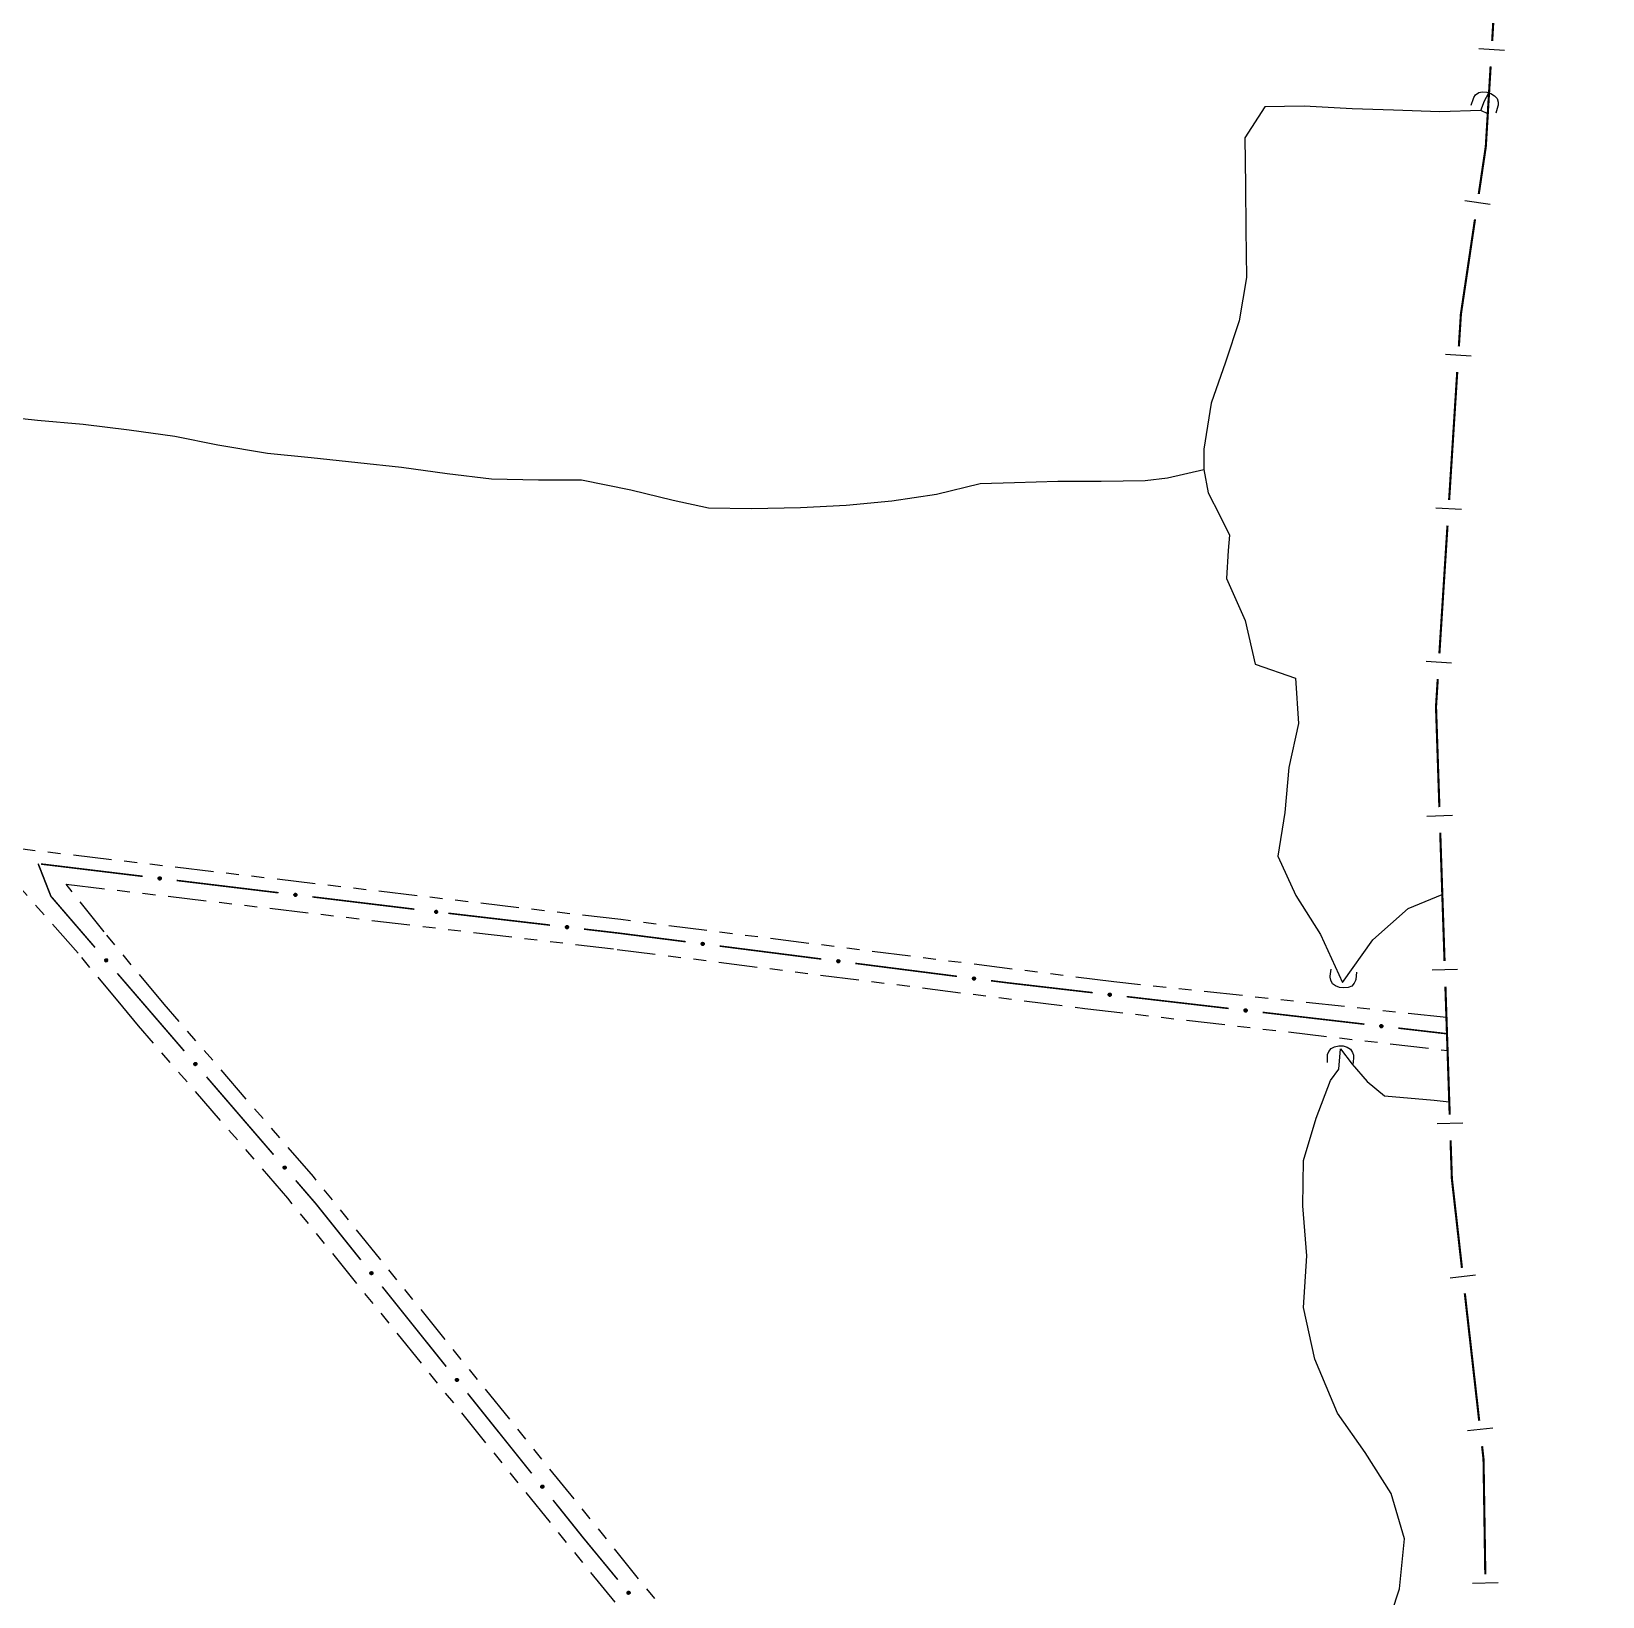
# Model space of a CAD drawing. Extents: x 210853 to 212686, y 4878863 to 4882037.
# Drawn here: x 211868.9 to 212052.8, y 4879581.2 to 4879764.3 of the extents above; entities that cross this region are included whole.
import ezdxf

# ---------------------------------------------------------------- set-up
doc = ezdxf.new("R2010")
doc.units = 0
doc.header["$LTSCALE"] = 1.5
doc.header["$MEASUREMENT"] = 0
doc.linetypes.add('TRACO_13', pattern=[8, 5, -1, 1, -1])
doc.linetypes.add('TRACO_25', pattern=[8, 3, -1, 1, -1, 1, -1])
for name, color, linetype in [('HD-CURSO-INTER', 170, 'CONTINUOUS'), ('HD-CURSO-PERENE', 170, 'CONTINUOUS'), ('HD-LAGOS-PERENE', 170, 'CONTINUOUS'), ('LM-LIM-SETORES-BAIRROS', 250, 'CONTINUOUS'), ('SV-EIXO-RUA-N-PAV', 6, 'CONTINUOUS'), ('SV-PONTE-BUEIRO', 251, 'CONTINUOUS'), ('SV-RUA-NAO-PAV', 7, 'CONTINUOUS')]:
    doc.layers.add(name, color=color, linetype=linetype)

# ---------------------------------------------------------------- blocks, each defined once
blk = doc.blocks.new('COD119', base_point=(212037.953363, 4879764.423174))
at = {"layer": 'SV-PONTE-BUEIRO'}
blk.add_lwpolyline([(212036.443363, 4879762.423174), (212036.443363, 4879763.256507), (212036.443363, 4879763.381507), (212036.569196, 4879763.714841), (212036.820863, 4879764.089841), (212037.198363, 4879764.298174), (212037.701696, 4879764.423174), (212038.205029, 4879764.423174), (212038.708363, 4879764.298174), (212039.085863, 4879764.089841), (212039.337529, 4879763.714841), (212039.463363, 4879763.381507), (212039.463363, 4879763.256507), (212039.463363, 4879762.423174)], dxfattribs=at)

msp = doc.modelspace()

# ---------------------------------------------------------------- linework, layer by layer
at = {"layer": 'HD-CURSO-INTER', "linetype": 'TRACO_13'}
for points in [[(211864.610484, 4879719.382294, 10.581936), (211869.658563, 4879718.827106, 10.473859), (211874.986411, 4879718.372093, 10.434558), (211880.374458, 4879717.6773, 10.375607), (211885.712577, 4879716.932497, 10.22823), (211890.731099, 4879715.927594, 10.139804), (211896.539208, 4879714.953362, 9.805748), (211901.657215, 4879714.438207, 9.569944), (211907.115123, 4879713.853399, 9.599421), (211912.243135, 4879713.32826, 9.324316), (211917.571278, 4879712.563462, 9.088512), (211922.749331, 4879711.968416, 9.059036), (211928.266772, 4879711.843341, 9.019736), (211933.314317, 4879711.847765, 8.783933), (211939.082628, 4879710.68363, 8.518653), (211944.041369, 4879709.478813, 8.420402)], [(211944.041369, 4879709.478813, 8.616904), (211948.160234, 4879708.573052, 8.449877), (211953.17787, 4879708.497505, 8.36145), (211958.934984, 4879708.592489, 8.243548), (211964.272131, 4879708.86698, 8.007745), (211969.599064, 4879709.371304, 7.850543), (211974.825769, 4879710.165339, 7.752291), (211979.952075, 4879711.428961, 7.211907), (211983.970045, 4879711.512427, 6.799251), (211989.017428, 4879711.686734, 6.082015), (211994.104954, 4879711.691193, 5.914987), (211999.242379, 4879711.77564, 5.620232), (212001.873246, 4879712.089633, 5.15845), (212006.110457, 4879713.067451, 5.15845)]]:
    msp.add_polyline3d(points, dxfattribs=at)
at = {"layer": 'HD-CURSO-PERENE', "linetype": 'Continuous'}
msp.add_polyline3d([(212038.526889, 4879755.043562, 5.128974), (212038.973387, 4879756.191702, 5.128974), (212039.459599, 4879757.119548, 7.152956)], dxfattribs=at)
at = {"layer": 'HD-LAGOS-PERENE', "linetype": 'Continuous'}
for points in [[(212039.344454, 4879754.673233, 5.128974), (212038.526889, 4879755.043562, 5.128974), (212033.742973, 4879754.915991, 5.128974), (212028.321202, 4879755.107348, 5.128974), (212023.473501, 4879755.234919, 5.128974), (212017.860373, 4879755.553846, 5.128974), (212013.267814, 4879755.490061, 5.128974), (212010.928469, 4879751.858163, 5.128974), (212011.013738, 4879746.292088, 5.128974), (212011.038635, 4879741.14567, 5.128974), (212011.12396, 4879735.519636, 5.128974), (212010.2692, 4879730.462385, 5.128974), (212008.644604, 4879725.624307, 5.128974), (212006.980008, 4879720.80618, 5.128974), (212006.105553, 4879715.439126, 5.128974), (212006.110457, 4879713.067451, 5.128974), (212006.640164, 4879710.333127, 5.128974), (212007.974223, 4879707.663888, 5.128974), (212009.123703, 4879705.358746, 5.128974)], [(212009.123703, 4879705.358746, 5.128974), (212008.958432, 4879703.586451, 5.128974), (212008.778695, 4879700.301941, 5.128974), (212010.962342, 4879695.36727, 5.128974), (212012.106667, 4879690.251813, 5.128974), (212016.83593, 4879688.617091, 5.128974), (212017.200795, 4879683.331068, 5.128974), (212016.046285, 4879678.16363, 5.128974), (212015.611521, 4879672.896892, 5.128974), (212014.776769, 4879667.819672, 5.128974), (212016.870165, 4879663.194708, 5.128974), (212019.754628, 4879658.627619, 5.128974), (212022.344087, 4879653.017124, 5.128974), (212025.883014, 4879658.023412, 5.128974), (212030.015212, 4879661.697273, 5.128974), (212034.024968, 4879663.316577, 5.128974)], [(212027.108113, 4879576.273815, 5.256701), (212029.011639, 4879582.09146, 5.256701), (212029.585802, 4879587.917933, 5.256701), (212028.021482, 4879593.242878, 5.256701), (212024.9884, 4879598.016915, 5.256701), (212021.765573, 4879602.620903, 5.256701), (212019.120834, 4879608.934216, 5.256701), (212017.795692, 4879614.998859, 5.256701), (212018.159767, 4879621.02501, 5.256701), (212017.694407, 4879626.880551, 5.256701), (212017.769318, 4879632.176953, 5.256701), (212019.253849, 4879637.154811, 5.256701), (212020.935646, 4879641.571365, 5.256701), (212021.912244, 4879642.892644, 5.256701), (212022.113308, 4879645.247967, 5.256701), (212023.46331, 4879643.467113, 5.256701), (212025.244164, 4879641.456471, 5.256701), (212027.267482, 4879639.750045, 5.256701), (212033.08512, 4879639.265483, 5.256701), (212034.839288, 4879639.061493, 5.256701)]]:
    msp.add_polyline3d(points, dxfattribs=at)
at = {"layer": 'LM-LIM-SETORES-BAIRROS', "const_width": 0.25}
for points in [[(212040.436178, 4879772.795854), (212039.858265, 4879763.202497)], [(212039.677869, 4879760.207925), (212039.136682, 4879751.224211)], [(212039.112313, 4879750.819692), (212038.2897, 4879745.285751)], [(212039.136682, 4879751.224211), (212039.112313, 4879750.819692)], [(212037.848601, 4879742.318356), (212036.231237, 4879731.437909)], [(212036.19981, 4879731.226488), (212035.96024, 4879727.447819)], [(212036.231237, 4879731.437909), (212036.19981, 4879731.226488)], [(212035.770419, 4879724.45383), (212034.821316, 4879709.483887)], [(212034.631496, 4879706.489898), (212033.682393, 4879691.519955)], [(212033.492572, 4879688.525966), (212033.302752, 4879685.531977)], [(212033.302752, 4879685.531977), (212033.287306, 4879685.288366)], [(212033.287306, 4879685.288366), (212033.681767, 4879673.539086)], [(212033.782429, 4879670.540775), (212034.285743, 4879655.549222)], [(212034.386406, 4879652.550911), (212034.889719, 4879637.559358)], [(212034.990382, 4879634.561047), (212035.124599, 4879630.5633)], [(212035.124599, 4879630.5633), (212035.140718, 4879630.083188)], [(212035.140718, 4879630.083188), (212036.320918, 4879619.629983)], [(212036.65749, 4879616.648923), (212038.340346, 4879601.743622)], [(212038.676917, 4879598.762562), (212038.789108, 4879597.768875)], [(212038.789108, 4879597.768875), (212038.84754, 4879597.251332)], [(212038.84754, 4879597.251332), (212039.054887, 4879583.773758)]]:
    msp.add_lwpolyline(points, dxfattribs=at)
at = {"layer": 'LM-LIM-SETORES-BAIRROS'}
for points in [[(212038.300848, 4879762.294504), (212041.295419, 4879762.114108)], [(212036.65897, 4879744.517169), (212039.626365, 4879744.07607)], [(212034.399972, 4879726.544733), (212037.393961, 4879726.354912)], [(212033.261049, 4879708.580801), (212036.255037, 4879708.39098)], [(212032.122125, 4879690.616869), (212035.116114, 4879690.427048)], [(212032.216166, 4879672.489318), (212035.214476, 4879672.589981)], [(212032.820142, 4879654.499454), (212035.818453, 4879654.600116)], [(212033.424118, 4879636.50959), (212036.422429, 4879636.610252)], [(212034.942579, 4879618.468011), (212037.923639, 4879618.804582)], [(212036.962006, 4879600.58165), (212039.943067, 4879600.918221)], [(212037.570448, 4879582.750803), (212040.570093, 4879582.796951)]]:
    msp.add_lwpolyline(points, dxfattribs=at)
at = {"layer": 'SV-EIXO-RUA-N-PAV', "const_width": 0.18}
for points in [[(211869.71596, 4879666.925275), (211871.173557, 4879663.200304)], [(211870.046201, 4879666.885317), (211881.959313, 4879665.443873)], [(211885.930351, 4879664.963391), (211897.843463, 4879663.521947)], [(211871.173557, 4879663.200304), (211871.207898, 4879663.112543)], [(211871.207898, 4879663.112543), (211876.36879, 4879657.123701)], [(211901.8145, 4879663.041465), (211913.727612, 4879661.600021)], [(211917.69935, 4879661.125434), (211929.618419, 4879659.734102)], [(211933.591441, 4879659.270325), (211937.564464, 4879658.806548)], [(211937.564464, 4879658.806548), (211937.599166, 4879658.802498)], [(211937.599166, 4879658.802498), (211945.500031, 4879657.793263)], [(211949.467792, 4879657.286433), (211961.371073, 4879655.76594)], [(211965.338833, 4879655.25911), (211977.242114, 4879653.738617)], [(211878.979996, 4879654.093585), (211886.813614, 4879645.003237)], [(211981.209875, 4879653.231786), (211982.201815, 4879653.105079)], [(211982.201815, 4879653.105079), (211983.020409, 4879653.000515)], [(211983.020409, 4879653.000515), (211993.127458, 4879651.828683)], [(211997.100841, 4879651.368001), (212009.02099, 4879649.985954)], [(212012.994373, 4879649.525272), (212024.914522, 4879648.143226)], [(212028.887904, 4879647.682543), (212033.854633, 4879647.106691)], [(212033.854633, 4879647.106691), (212034.492291, 4879647.03276)], [(211889.42482, 4879641.973121), (211897.258438, 4879632.882773)], [(211899.869644, 4879629.852656), (211901.828048, 4879627.580069)], [(211901.828048, 4879627.580069), (211902.207067, 4879627.140245)], [(211902.207067, 4879627.140245), (211907.468324, 4879620.567163)], [(211909.967913, 4879617.444335), (211917.466679, 4879608.07585)], [(211919.966267, 4879604.953022), (211927.465033, 4879595.584537)], [(211929.964622, 4879592.461709), (211933.089108, 4879588.558173)], [(211933.089108, 4879588.558173), (211933.454893, 4879588.101185)], [(211933.454893, 4879588.101185), (211937.534475, 4879583.15096)]]:
    msp.add_lwpolyline(points, dxfattribs=at)
at = {"layer": 'SV-EIXO-RUA-N-PAV'}
for points in [[(211883.815415, 4879665.330174), (211883.85347, 4879665.360895), (211883.89246, 4879665.379517), (211883.929449, 4879665.385688), (211883.963557, 4879665.382619), (211883.998098, 4879665.375549), (211884.031349, 4879665.360737), (211884.064614, 4879665.336123), (211884.095699, 4879665.298165), (211884.11215, 4879665.25697), (211884.120141, 4879665.22103), (211884.118988, 4879665.18528), (211884.111557, 4879665.15184), (211884.09503, 4879665.117809), (211884.069757, 4879665.084343), (211884.030831, 4879665.054009), (211883.992482, 4879665.036015), (211883.956548, 4879665.030985), (211883.920614, 4879665.032371), (211883.885437, 4879665.040012), (211883.852881, 4879665.05474), (211883.819231, 4879665.080246), (211883.7898, 4879665.119063), (211883.771417, 4879665.157106), (211883.765884, 4879665.19296), (211883.768045, 4879665.228307), (211883.774715, 4879665.263037), (211883.788213, 4879665.297082), (211883.815415, 4879665.330174)], [(211899.699564, 4879663.408248), (211899.73762, 4879663.43897), (211899.776609, 4879663.457591), (211899.813598, 4879663.463763), (211899.847706, 4879663.460693), (211899.882247, 4879663.453623), (211899.915499, 4879663.438812), (211899.948763, 4879663.414198), (211899.979848, 4879663.376239), (211899.996299, 4879663.335044), (211900.00429, 4879663.299104), (211900.003137, 4879663.263354), (211899.995707, 4879663.229914), (211899.979179, 4879663.195883), (211899.953906, 4879663.162417), (211899.914981, 4879663.132083), (211899.876632, 4879663.114089), (211899.840697, 4879663.109059), (211899.804764, 4879663.110446), (211899.769587, 4879663.118086), (211899.73703, 4879663.132814), (211899.70338, 4879663.15832), (211899.67395, 4879663.197137), (211899.655566, 4879663.23518), (211899.650033, 4879663.271035), (211899.652195, 4879663.306381), (211899.658865, 4879663.341111), (211899.672362, 4879663.375156), (211899.699564, 4879663.408248)], [(211916.16765, 4879661.41506), (211916.205576, 4879661.44594), (211916.244487, 4879661.464726), (211916.28145, 4879661.471053), (211916.315571, 4879661.468127), (211916.350141, 4879661.461202), (211916.383455, 4879661.446531), (211916.416822, 4879661.422057), (211916.448067, 4879661.384229), (211916.464691, 4879661.343104), (211916.472833, 4879661.307198), (211916.47183, 4879661.271443), (211916.46454, 4879661.237973), (211916.448156, 4879661.203872), (211916.423024, 4879661.1703), (211916.384226, 4879661.139802), (211916.345953, 4879661.121647), (211916.31004, 4879661.116466), (211916.274101, 4879661.117702), (211916.238892, 4879661.125194), (211916.206274, 4879661.139785), (211916.172517, 4879661.16515), (211916.142924, 4879661.203842), (211916.124381, 4879661.241808), (211916.118697, 4879661.277639), (211916.12071, 4879661.312994), (211916.127234, 4879661.347752), (211916.140588, 4879661.381853), (211916.16765, 4879661.41506)], [(211931.474982, 4879659.628211), (211931.512908, 4879659.659092), (211931.551818, 4879659.677877), (211931.588781, 4879659.684204), (211931.622902, 4879659.681278), (211931.657472, 4879659.674353), (211931.690786, 4879659.659682), (211931.724154, 4879659.635208), (211931.755398, 4879659.59738), (211931.772022, 4879659.556255), (211931.780164, 4879659.520349), (211931.779162, 4879659.484594), (211931.771872, 4879659.451124), (211931.755488, 4879659.417024), (211931.730356, 4879659.383451), (211931.691558, 4879659.352954), (211931.653285, 4879659.334799), (211931.617372, 4879659.329618), (211931.581433, 4879659.330853), (211931.546224, 4879659.338346), (211931.513606, 4879659.352936), (211931.479849, 4879659.378301), (211931.450256, 4879659.416993), (211931.431712, 4879659.454959), (211931.426028, 4879659.49079), (211931.428041, 4879659.526145), (211931.434565, 4879659.560903), (211931.447919, 4879659.595005), (211931.474982, 4879659.628211)], [(211947.355337, 4879657.667247), (211947.393596, 4879657.697715), (211947.432708, 4879657.716077), (211947.469737, 4879657.722003), (211947.503824, 4879657.718707), (211947.538317, 4879657.711408), (211947.57147, 4879657.696376), (211947.60457, 4879657.671542), (211947.635403, 4879657.633377), (211947.65158, 4879657.592075), (211947.659332, 4879657.556082), (211947.657942, 4879657.52034), (211947.650289, 4879657.486951), (211947.633536, 4879657.45303), (211947.608042, 4879657.419732), (211947.568916, 4879657.389657), (211947.530448, 4879657.371919), (211947.494481, 4879657.367127), (211947.458557, 4879657.368752), (211947.423432, 4879657.376626), (211947.390974, 4879657.391569), (211947.357494, 4879657.417299), (211947.328322, 4879657.45631), (211947.310192, 4879657.494475), (211947.304896, 4879657.530365), (211947.307292, 4879657.565696), (211947.314193, 4879657.600381), (211947.327916, 4879657.634336), (211947.355337, 4879657.667247)], [(211877.663987, 4879655.789346), (211877.712808, 4879655.786415), (211877.754167, 4879655.773914), (211877.785662, 4879655.753558), (211877.808803, 4879655.728313), (211877.829568, 4879655.69982), (211877.844166, 4879655.666474), (211877.85217, 4879655.625875), (211877.849574, 4879655.576881), (211877.833983, 4879655.535353), (211877.815678, 4879655.503408), (211877.790744, 4879655.477763), (211877.762726, 4879655.458054), (211877.727587, 4879655.444036), (211877.686364, 4879655.436327), (211877.637162, 4879655.440129), (211877.596698, 4879655.452664), (211877.566752, 4879655.473153), (211877.541128, 4879655.498383), (211877.520277, 4879655.527727), (211877.506136, 4879655.560542), (211877.498449, 4879655.602061), (211877.502845, 4879655.650574), (211877.514886, 4879655.691074), (211877.534949, 4879655.721301), (211877.560357, 4879655.745968), (211877.588682, 4879655.767143), (211877.621591, 4879655.783212), (211877.663987, 4879655.789346)], [(211963.226379, 4879655.639924), (211963.264637, 4879655.670392), (211963.303749, 4879655.688754), (211963.340779, 4879655.69468), (211963.374866, 4879655.691384), (211963.409359, 4879655.684085), (211963.442511, 4879655.669053), (211963.475612, 4879655.644219), (211963.506444, 4879655.606054), (211963.522621, 4879655.564752), (211963.530373, 4879655.528759), (211963.528983, 4879655.493017), (211963.521331, 4879655.459628), (211963.504578, 4879655.425707), (211963.479083, 4879655.392409), (211963.439957, 4879655.362334), (211963.40149, 4879655.344595), (211963.365523, 4879655.339804), (211963.329599, 4879655.341429), (211963.294474, 4879655.349303), (211963.262015, 4879655.364246), (211963.228536, 4879655.389976), (211963.199363, 4879655.428987), (211963.181233, 4879655.467151), (211963.175938, 4879655.503042), (211963.178334, 4879655.538373), (211963.185235, 4879655.573058), (211963.198958, 4879655.607013), (211963.226379, 4879655.639924)], [(211979.09742, 4879653.612601), (211979.135679, 4879653.643068), (211979.174791, 4879653.661431), (211979.21182, 4879653.667357), (211979.245907, 4879653.664061), (211979.2804, 4879653.656761), (211979.313553, 4879653.64173), (211979.346653, 4879653.616895), (211979.377486, 4879653.578731), (211979.393663, 4879653.537428), (211979.401415, 4879653.501436), (211979.400025, 4879653.465694), (211979.392373, 4879653.432305), (211979.37562, 4879653.398384), (211979.350125, 4879653.365086), (211979.310999, 4879653.335011), (211979.272531, 4879653.317272), (211979.236564, 4879653.312481), (211979.200641, 4879653.314106), (211979.165515, 4879653.32198), (211979.133057, 4879653.336923), (211979.099577, 4879653.362653), (211979.070405, 4879653.401663), (211979.052275, 4879653.439828), (211979.04698, 4879653.475719), (211979.049376, 4879653.51105), (211979.056276, 4879653.545735), (211979.069999, 4879653.57969), (211979.09742, 4879653.612601)], [(211994.984103, 4879651.724237), (211995.022005, 4879651.755148), (211995.060901, 4879651.773963), (211995.097859, 4879651.780319), (211995.131982, 4879651.77742), (211995.166558, 4879651.770522), (211995.199883, 4879651.755876), (211995.233269, 4879651.731429), (211995.264544, 4879651.693625), (211995.2812, 4879651.652513), (211995.289369, 4879651.616614), (211995.288395, 4879651.580858), (211995.281131, 4879651.547382), (211995.264773, 4879651.513269), (211995.239668, 4879651.479677), (211995.200894, 4879651.449149), (211995.162635, 4879651.430964), (211995.126726, 4879651.425755), (211995.090786, 4879651.426963), (211995.055571, 4879651.434428), (211995.022942, 4879651.448993), (211994.989165, 4879651.474331), (211994.959541, 4879651.513001), (211994.940969, 4879651.550952), (211994.935257, 4879651.586778), (211994.937242, 4879651.622135), (211994.943739, 4879651.656898), (211994.957066, 4879651.69101), (211994.984103, 4879651.724237)], [(212010.877635, 4879649.881509), (212010.915537, 4879649.912419), (212010.954433, 4879649.931235), (212010.991391, 4879649.937591), (212011.025514, 4879649.934691), (212011.06009, 4879649.927793), (212011.093415, 4879649.913148), (212011.126801, 4879649.8887), (212011.158075, 4879649.850897), (212011.174731, 4879649.809785), (212011.182901, 4879649.773885), (212011.181927, 4879649.738129), (212011.174663, 4879649.704653), (212011.158305, 4879649.67054), (212011.133199, 4879649.636948), (212011.094425, 4879649.60642), (212011.056166, 4879649.588236), (212011.020258, 4879649.583027), (212010.984317, 4879649.584234), (212010.949103, 4879649.591699), (212010.916473, 4879649.606264), (212010.882697, 4879649.631603), (212010.853073, 4879649.670272), (212010.8345, 4879649.708224), (212010.828789, 4879649.74405), (212010.830774, 4879649.779406), (212010.837271, 4879649.814169), (212010.850598, 4879649.848282), (212010.877635, 4879649.881509)], [(212026.771167, 4879648.03878), (212026.809069, 4879648.069691), (212026.847965, 4879648.088506), (212026.884923, 4879648.094862), (212026.919046, 4879648.091963), (212026.953621, 4879648.085065), (212026.986946, 4879648.070419), (212027.020333, 4879648.045971), (212027.051607, 4879648.008168), (212027.068263, 4879647.967056), (212027.076433, 4879647.931156), (212027.075458, 4879647.895401), (212027.068195, 4879647.861925), (212027.051837, 4879647.827811), (212027.026731, 4879647.794219), (212026.987957, 4879647.763692), (212026.949698, 4879647.745507), (212026.913789, 4879647.740298), (212026.877849, 4879647.741505), (212026.842635, 4879647.748971), (212026.810005, 4879647.763536), (212026.776229, 4879647.788874), (212026.746605, 4879647.827543), (212026.728032, 4879647.865495), (212026.72232, 4879647.901321), (212026.724306, 4879647.936678), (212026.730803, 4879647.971441), (212026.74413, 4879648.005553), (212026.771167, 4879648.03878)], [(211888.108811, 4879643.668882), (211888.157632, 4879643.665951), (211888.198991, 4879643.653449), (211888.230486, 4879643.633094), (211888.253627, 4879643.607849), (211888.274392, 4879643.579356), (211888.28899, 4879643.54601), (211888.296994, 4879643.505411), (211888.294398, 4879643.456416), (211888.278807, 4879643.414889), (211888.260502, 4879643.382944), (211888.235568, 4879643.357299), (211888.20755, 4879643.33759), (211888.172411, 4879643.323572), (211888.131188, 4879643.315863), (211888.081986, 4879643.319665), (211888.041522, 4879643.3322), (211888.011576, 4879643.352688), (211887.985952, 4879643.377919), (211887.965101, 4879643.407262), (211887.95096, 4879643.440078), (211887.943273, 4879643.481597), (211887.947669, 4879643.53011), (211887.95971, 4879643.57061), (211887.979773, 4879643.600836), (211888.005181, 4879643.625504), (211888.033506, 4879643.646679), (211888.066415, 4879643.662748), (211888.108811, 4879643.668882)], [(211898.553635, 4879631.548417), (211898.602456, 4879631.545487), (211898.643815, 4879631.532985), (211898.67531, 4879631.51263), (211898.698451, 4879631.487385), (211898.719216, 4879631.458892), (211898.733814, 4879631.425546), (211898.741818, 4879631.384947), (211898.739222, 4879631.335952), (211898.723631, 4879631.294425), (211898.705326, 4879631.26248), (211898.680392, 4879631.236834), (211898.652374, 4879631.217126), (211898.617235, 4879631.203108), (211898.576012, 4879631.195398), (211898.52681, 4879631.199201), (211898.486346, 4879631.211735), (211898.4564, 4879631.232224), (211898.430776, 4879631.257455), (211898.409925, 4879631.286798), (211898.395784, 4879631.319614), (211898.388097, 4879631.361133), (211898.392493, 4879631.409646), (211898.404534, 4879631.450146), (211898.424597, 4879631.480372), (211898.450005, 4879631.50504), (211898.47833, 4879631.526214), (211898.511239, 4879631.542284), (211898.553635, 4879631.548417)], [(211908.714274, 4879619.18671), (211908.762956, 4879619.182011), (211908.803835, 4879619.168018), (211908.834571, 4879619.146533), (211908.856781, 4879619.120466), (211908.876499, 4879619.091238), (211908.889878, 4879619.057385), (211908.896404, 4879619.016522), (211908.892033, 4879618.967654), (211908.874945, 4879618.92672), (211908.855494, 4879618.895459), (211908.829646, 4879618.870735), (211908.800932, 4879618.852056), (211908.765307, 4879618.839321), (211908.723832, 4879618.833112), (211908.6748, 4879618.838697), (211908.634818, 4879618.85269), (211908.605634, 4879618.874252), (211908.580943, 4879618.900395), (211908.561169, 4879618.930475), (211908.548228, 4879618.963782), (211908.542051, 4879619.005553), (211908.548205, 4879619.053874), (211908.561706, 4879619.093911), (211908.582853, 4879619.12339), (211908.609138, 4879619.14712), (211908.638213, 4879619.167253), (211908.671683, 4879619.182119), (211908.714274, 4879619.18671)], [(211918.712628, 4879606.695397), (211918.76131, 4879606.690698), (211918.802189, 4879606.676705), (211918.832925, 4879606.65522), (211918.855135, 4879606.629152), (211918.874853, 4879606.599925), (211918.888232, 4879606.566071), (211918.894758, 4879606.525209), (211918.890387, 4879606.476341), (211918.8733, 4879606.435406), (211918.853849, 4879606.404146), (211918.828001, 4879606.379422), (211918.799287, 4879606.360742), (211918.763662, 4879606.348008), (211918.722187, 4879606.341799), (211918.673155, 4879606.347383), (211918.633172, 4879606.361377), (211918.603989, 4879606.382939), (211918.579297, 4879606.409082), (211918.559524, 4879606.439162), (211918.546583, 4879606.472469), (211918.540406, 4879606.514239), (211918.546559, 4879606.562561), (211918.560061, 4879606.602598), (211918.581207, 4879606.632077), (211918.607493, 4879606.655806), (211918.636567, 4879606.67594), (211918.670038, 4879606.690806), (211918.712628, 4879606.695397)], [(211928.710983, 4879594.204084), (211928.759665, 4879594.199385), (211928.800544, 4879594.185391), (211928.83128, 4879594.163907), (211928.85349, 4879594.137839), (211928.873208, 4879594.108612), (211928.886587, 4879594.074758), (211928.893113, 4879594.033896), (211928.888742, 4879593.985028), (211928.871655, 4879593.944093), (211928.852203, 4879593.912833), (211928.826355, 4879593.888109), (211928.797641, 4879593.869429), (211928.762017, 4879593.856695), (211928.720542, 4879593.850486), (211928.67151, 4879593.85607), (211928.631527, 4879593.870064), (211928.602343, 4879593.891626), (211928.577652, 4879593.917769), (211928.557879, 4879593.947849), (211928.544937, 4879593.981156), (211928.538761, 4879594.022926), (211928.544914, 4879594.071248), (211928.558416, 4879594.111285), (211928.579562, 4879594.140764), (211928.605848, 4879594.164493), (211928.634922, 4879594.184627), (211928.668392, 4879594.199492), (211928.710983, 4879594.204084)], [(211938.800005, 4879581.788436), (211938.848749, 4879581.784432), (211938.889824, 4879581.771024), (211938.920863, 4879581.74998), (211938.943443, 4879581.724232), (211938.963577, 4879581.695289), (211938.977437, 4879581.66163), (211938.984546, 4879581.620865), (211938.980873, 4879581.57194), (211938.964372, 4879581.530765), (211938.945369, 4879581.499231), (211938.919876, 4879581.47414), (211938.891432, 4879581.455052), (211938.855993, 4879581.441811), (211938.814611, 4879581.43501), (211938.765504, 4879581.439894), (211938.725326, 4879581.453316), (211938.695837, 4879581.474458), (211938.670775, 4879581.500247), (211938.650574, 4879581.530041), (211938.637159, 4879581.56316), (211938.630387, 4879581.604838), (211938.635849, 4879581.653243), (211938.648778, 4879581.693468), (211938.669501, 4879581.723246), (211938.695445, 4879581.747348), (211938.724229, 4879581.767895), (211938.757484, 4879581.783237), (211938.800005, 4879581.788436)]]:
    msp.add_lwpolyline(points, close=True, dxfattribs=at)
for points in [[(211883.765884, 4879665.19296), (211884.118988, 4879665.18528)], [(211883.768045, 4879665.228307), (211884.120141, 4879665.22103)], [(211883.769492, 4879665.209893), (211884.117505, 4879665.200772)], [(211883.771417, 4879665.157106), (211884.111557, 4879665.15184)], [(211883.772004, 4879665.173853), (211884.112216, 4879665.168425)], [(211883.774715, 4879665.263037), (211884.11215, 4879665.25697)], [(211883.775272, 4879665.246305), (211884.111421, 4879665.241368)], [(211883.782643, 4879665.136829), (211884.098472, 4879665.134351)], [(211883.786143, 4879665.279351), (211884.099427, 4879665.278556)], [(211883.788213, 4879665.297082), (211884.095699, 4879665.298165)], [(211883.7898, 4879665.119063), (211884.09503, 4879665.117809)], [(211883.802432, 4879665.311742), (211884.076432, 4879665.3157)], [(211883.808511, 4879665.100712), (211884.07931, 4879665.100934)], [(211883.815415, 4879665.330174), (211884.064614, 4879665.336123)], [(211883.819231, 4879665.080246), (211884.069757, 4879665.084343)], [(211883.836824, 4879665.346066), (211884.040589, 4879665.348901)], [(211883.841809, 4879665.069194), (211884.042537, 4879665.069647)], [(211883.852881, 4879665.05474), (211884.030831, 4879665.054009)], [(211883.85347, 4879665.360895), (211884.031349, 4879665.360737)], [(211883.873544, 4879665.047485), (211884.005229, 4879665.045297)], [(211883.875651, 4879665.371607), (211884.005817, 4879665.368227)], [(211883.885437, 4879665.040012), (211883.992482, 4879665.036015)], [(211883.89246, 4879665.379517), (211883.998098, 4879665.375549)], [(211899.650033, 4879663.271035), (211900.003137, 4879663.263354)], [(211899.652195, 4879663.306381), (211900.00429, 4879663.299104)], [(211899.653641, 4879663.287967), (211900.001654, 4879663.278846)], [(211899.655566, 4879663.23518), (211899.995707, 4879663.229914)], [(211899.656153, 4879663.251927), (211899.996366, 4879663.246499)], [(211899.658865, 4879663.341111), (211899.996299, 4879663.335044)], [(211899.659421, 4879663.324379), (211899.99557, 4879663.319442)], [(211899.666792, 4879663.214903), (211899.982622, 4879663.212425)], [(211899.670292, 4879663.357425), (211899.983576, 4879663.35663)], [(211899.672362, 4879663.375156), (211899.979848, 4879663.376239)], [(211899.67395, 4879663.197137), (211899.979179, 4879663.195883)], [(211899.686582, 4879663.389816), (211899.960581, 4879663.393774)], [(211899.692661, 4879663.178786), (211899.963459, 4879663.179008)], [(211899.699564, 4879663.408248), (211899.948763, 4879663.414198)], [(211899.70338, 4879663.15832), (211899.953906, 4879663.162417)], [(211899.720973, 4879663.42414), (211899.924738, 4879663.426975)], [(211899.725958, 4879663.147268), (211899.926686, 4879663.147721)], [(211899.73703, 4879663.132814), (211899.914981, 4879663.132083)], [(211899.73762, 4879663.43897), (211899.915499, 4879663.438812)], [(211899.757693, 4879663.12556), (211899.889378, 4879663.123371)], [(211899.7598, 4879663.449681), (211899.889966, 4879663.446301)], [(211899.769587, 4879663.118086), (211899.876632, 4879663.114089)], [(211899.776609, 4879663.457591), (211899.882247, 4879663.453623)], [(211916.118697, 4879661.277639), (211916.47183, 4879661.271443)], [(211916.12071, 4879661.312994), (211916.472833, 4879661.307198)], [(211916.122234, 4879661.294586), (211916.470282, 4879661.286929)], [(211916.124381, 4879661.241808), (211916.46454, 4879661.237973)], [(211916.124897, 4879661.258557), (211916.46513, 4879661.25456)], [(211916.127234, 4879661.347752), (211916.464691, 4879661.343104)], [(211916.127861, 4879661.331022), (211916.464027, 4879661.327499)], [(211916.135692, 4879661.221578), (211916.451529, 4879661.220429)], [(211916.138592, 4879661.364114), (211916.451877, 4879661.364636)], [(211916.140588, 4879661.381853), (211916.448067, 4879661.384229)], [(211916.142924, 4879661.203842), (211916.448156, 4879661.203872)], [(211916.154745, 4879661.396573), (211916.428726, 4879661.401683)], [(211916.161712, 4879661.18557), (211916.432507, 4879661.186931)], [(211916.16765, 4879661.41506), (211916.416822, 4879661.422057)], [(211916.172517, 4879661.16515), (211916.423024, 4879661.1703)], [(211916.188992, 4879661.431041), (211916.392744, 4879661.434733)], [(211916.195141, 4879661.154192), (211916.395866, 4879661.155489)], [(211916.205576, 4879661.44594), (211916.383455, 4879661.446531)], [(211916.206274, 4879661.139785), (211916.384226, 4879661.139802)], [(211916.226968, 4879661.132618), (211916.35866, 4879661.130983)], [(211916.227711, 4879661.456745), (211916.357891, 4879661.453913)], [(211916.238892, 4879661.125194), (211916.345953, 4879661.121647)], [(211916.244487, 4879661.464726), (211916.350141, 4879661.461202)], [(211931.426028, 4879659.49079), (211931.779162, 4879659.484594)], [(211931.428041, 4879659.526145), (211931.780164, 4879659.520349)], [(211931.429565, 4879659.507738), (211931.777613, 4879659.50008)], [(211931.431712, 4879659.454959), (211931.771872, 4879659.451124)], [(211931.432228, 4879659.471708), (211931.772461, 4879659.467711)], [(211931.434565, 4879659.560903), (211931.772022, 4879659.556255)], [(211931.435192, 4879659.544173), (211931.771359, 4879659.54065)], [(211931.443023, 4879659.43473), (211931.75886, 4879659.43358)], [(211931.445924, 4879659.577265), (211931.759208, 4879659.577787)], [(211931.447919, 4879659.595005), (211931.755398, 4879659.59738)], [(211931.450256, 4879659.416993), (211931.755488, 4879659.417024)], [(211931.462077, 4879659.609724), (211931.736057, 4879659.614834)], [(211931.469043, 4879659.398721), (211931.739838, 4879659.400082)], [(211931.474982, 4879659.628211), (211931.724154, 4879659.635208)], [(211931.479849, 4879659.378301), (211931.730356, 4879659.383451)], [(211931.496324, 4879659.644192), (211931.700075, 4879659.647884)], [(211931.502473, 4879659.367343), (211931.703197, 4879659.368641)], [(211931.512908, 4879659.659092), (211931.690786, 4879659.659682)], [(211931.513606, 4879659.352936), (211931.691558, 4879659.352954)], [(211931.534299, 4879659.345769), (211931.665992, 4879659.344134)], [(211931.535043, 4879659.669896), (211931.665222, 4879659.667064)], [(211931.546224, 4879659.338346), (211931.653285, 4879659.334799)], [(211931.551818, 4879659.677877), (211931.657472, 4879659.674353)], [(211947.304896, 4879657.530365), (211947.657942, 4879657.52034)], [(211947.307292, 4879657.565696), (211947.659332, 4879657.556082)], [(211947.308617, 4879657.547273), (211947.656561, 4879657.535842)], [(211947.310192, 4879657.494475), (211947.650289, 4879657.486951)], [(211947.310889, 4879657.511217), (211947.651058, 4879657.503531)], [(211947.314193, 4879657.600381), (211947.65158, 4879657.592075)], [(211947.314638, 4879657.583645), (211947.650747, 4879657.576478)], [(211947.321283, 4879657.474123), (211947.637088, 4879657.469549)], [(211947.325728, 4879657.616619), (211947.639, 4879657.613744)], [(211947.327916, 4879657.634336), (211947.635403, 4879657.633377)], [(211947.328322, 4879657.45631), (211947.633536, 4879657.45303)], [(211947.342233, 4879657.648901), (211947.616252, 4879657.65104)], [(211947.346911, 4879657.437835), (211947.617704, 4879657.436259)], [(211947.355337, 4879657.667247), (211947.60457, 4879657.671542)], [(211947.357494, 4879657.417299), (211947.608042, 4879657.419732)], [(211947.376851, 4879657.682996), (211947.580631, 4879657.684478)], [(211947.379998, 4879657.406097), (211947.580725, 4879657.405217)], [(211947.390974, 4879657.391569), (211947.568916, 4879657.389657)], [(211947.393596, 4879657.697715), (211947.57147, 4879657.696376)], [(211947.411588, 4879657.384178), (211947.543256, 4879657.381116)], [(211947.415847, 4879657.708278), (211947.545987, 4879657.704035)], [(211947.423432, 4879657.376626), (211947.530448, 4879657.371919)], [(211947.432708, 4879657.716077), (211947.538317, 4879657.711408)], [(211877.498449, 4879655.602061), (211877.686364, 4879655.436327)], [(211877.502845, 4879655.650574), (211877.727587, 4879655.444036)], [(211877.504313, 4879655.624407), (211877.704601, 4879655.442154)], [(211877.506136, 4879655.560542), (211877.637162, 4879655.440129)], [(211877.50769, 4879655.578683), (211877.656347, 4879655.443802)], [(211877.509524, 4879655.668526), (211877.741274, 4879655.453943)], [(211877.514886, 4879655.691074), (211877.762726, 4879655.458054)], [(211877.516521, 4879655.541262), (211877.612371, 4879655.450937)], [(211877.520277, 4879655.527727), (211877.596698, 4879655.452664)], [(211877.526601, 4879655.703056), (211877.774385, 4879655.469867)], [(211877.534949, 4879655.721301), (211877.790744, 4879655.477763)], [(211877.549022, 4879655.731385), (211877.800084, 4879655.490212)], [(211877.560357, 4879655.745968), (211877.815678, 4879655.503408)], [(211877.577822, 4879655.754402), (211877.822934, 4879655.524313)], [(211877.588682, 4879655.767143), (211877.833983, 4879655.535353)], [(211877.608117, 4879655.771502), (211877.83912, 4879655.559877)], [(211877.621591, 4879655.783212), (211877.849574, 4879655.576881)], [(211877.641976, 4879655.784468), (211877.847146, 4879655.602819)], [(211877.663987, 4879655.789346), (211877.85217, 4879655.625875)], [(211877.690515, 4879655.786669), (211877.843021, 4879655.651502)], [(211877.712808, 4879655.786415), (211877.844166, 4879655.666474)], [(211877.736416, 4879655.77939), (211877.830341, 4879655.689209)], [(211877.754167, 4879655.773914), (211877.829568, 4879655.69982)], [(211963.175938, 4879655.503042), (211963.528983, 4879655.493017)], [(211963.178334, 4879655.538373), (211963.530373, 4879655.528759)], [(211963.179658, 4879655.51995), (211963.527603, 4879655.508519)], [(211963.181233, 4879655.467151), (211963.521331, 4879655.459628)], [(211963.181931, 4879655.483894), (211963.5221, 4879655.476207)], [(211963.185235, 4879655.573058), (211963.522621, 4879655.564752)], [(211963.18568, 4879655.556322), (211963.521789, 4879655.549154)], [(211963.192324, 4879655.4468), (211963.50813, 4879655.442226)], [(211963.19677, 4879655.589296), (211963.510042, 4879655.586421)], [(211963.198958, 4879655.607013), (211963.506444, 4879655.606054)], [(211963.199363, 4879655.428987), (211963.504578, 4879655.425707)], [(211963.213274, 4879655.621578), (211963.487294, 4879655.623717)], [(211963.217952, 4879655.410512), (211963.488746, 4879655.408936)], [(211963.226379, 4879655.639924), (211963.475612, 4879655.644219)], [(211963.228536, 4879655.389976), (211963.479083, 4879655.392409)], [(211963.247893, 4879655.655673), (211963.451672, 4879655.657155)], [(211963.251039, 4879655.378773), (211963.451766, 4879655.377894)], [(211963.262015, 4879655.364246), (211963.439957, 4879655.362334)], [(211963.264637, 4879655.670392), (211963.442511, 4879655.669053)], [(211963.28263, 4879655.356855), (211963.414297, 4879655.353793)], [(211963.286888, 4879655.680955), (211963.417029, 4879655.676712)], [(211963.294474, 4879655.349303), (211963.40149, 4879655.344595)], [(211963.303749, 4879655.688754), (211963.409359, 4879655.684085)], [(211979.04698, 4879653.475719), (211979.400025, 4879653.465694)], [(211979.049376, 4879653.51105), (211979.401415, 4879653.501436)], [(211979.0507, 4879653.492627), (211979.398645, 4879653.481196)], [(211979.052275, 4879653.439828), (211979.392373, 4879653.432305)], [(211979.052972, 4879653.456571), (211979.393142, 4879653.448884)], [(211979.056276, 4879653.545735), (211979.393663, 4879653.537428)], [(211979.056722, 4879653.528999), (211979.39283, 4879653.521831)], [(211979.063366, 4879653.419477), (211979.379172, 4879653.414903)], [(211979.067812, 4879653.561973), (211979.381083, 4879653.559098)], [(211979.069999, 4879653.57969), (211979.377486, 4879653.578731)], [(211979.070405, 4879653.401663), (211979.37562, 4879653.398384)], [(211979.084316, 4879653.594255), (211979.358335, 4879653.596394)], [(211979.09742, 4879653.612601), (211979.346653, 4879653.616895)], [(211979.118934, 4879653.62835), (211979.322714, 4879653.629832)], [(211979.135679, 4879653.643068), (211979.313553, 4879653.64173)], [(211979.15793, 4879653.653632), (211979.288071, 4879653.649389)], [(211979.174791, 4879653.661431), (211979.2804, 4879653.656761)], [(211979.088994, 4879653.383189), (211979.359788, 4879653.381613)], [(211979.099577, 4879653.362653), (211979.350125, 4879653.365086)], [(211979.122081, 4879653.35145), (211979.322808, 4879653.350571)], [(211979.133057, 4879653.336923), (211979.310999, 4879653.335011)], [(211979.153672, 4879653.329532), (211979.285339, 4879653.326469)], [(211979.165515, 4879653.32198), (211979.272531, 4879653.317272)], [(211994.935257, 4879651.586778), (211995.288395, 4879651.580858)], [(211994.937242, 4879651.622135), (211995.289369, 4879651.616614)], [(211994.93878, 4879651.603729), (211995.286834, 4879651.596343)], [(211994.941472, 4879651.567702), (211995.281707, 4879651.563969)], [(211994.943739, 4879651.656898), (211995.2812, 4879651.652513)], [(211994.944379, 4879651.640169), (211995.280548, 4879651.636908)], [(211994.955085, 4879651.673269), (211995.268369, 4879651.674035)], [(211994.957066, 4879651.69101), (211995.264544, 4879651.693625)], [(211994.971213, 4879651.705741), (211995.245189, 4879651.711064)], [(211994.984103, 4879651.724237), (211995.233269, 4879651.731429)], [(211995.005433, 4879651.740236), (211995.209181, 4879651.744086)], [(211995.022005, 4879651.755148), (211995.199883, 4879651.755876)], [(211995.044132, 4879651.765969), (211995.174313, 4879651.763239)], [(211995.060901, 4879651.773963), (211995.166558, 4879651.770522)], [(211994.940969, 4879651.550952), (211995.281131, 4879651.547382)], [(211994.952296, 4879651.530731), (211995.268133, 4879651.529828)], [(211994.959541, 4879651.513001), (211995.264773, 4879651.513269)], [(211994.978344, 4879651.494743), (211995.249137, 4879651.496315)], [(211994.989165, 4879651.474331), (211995.239668, 4879651.479677)], [(211995.011798, 4879651.463391), (211995.212521, 4879651.464845)], [(211995.022942, 4879651.448993), (211995.200894, 4879651.449149)], [(211995.043641, 4879651.441842), (211995.175335, 4879651.44031)], [(211995.055571, 4879651.434428), (211995.162635, 4879651.430964)], [(212010.828789, 4879649.74405), (212011.181927, 4879649.738129)], [(212010.830774, 4879649.779406), (212011.182901, 4879649.773885)], [(212010.832312, 4879649.761), (212011.180366, 4879649.753614)], [(212010.835003, 4879649.724973), (212011.175239, 4879649.721241)], [(212010.837271, 4879649.814169), (212011.174731, 4879649.809785)], [(212010.837911, 4879649.79744), (212011.17408, 4879649.794179)], [(212010.848617, 4879649.83054), (212011.161901, 4879649.831306)], [(212010.850598, 4879649.848282), (212011.158075, 4879649.850897)], [(212010.864745, 4879649.863012), (212011.138721, 4879649.868336)], [(212010.877635, 4879649.881509), (212011.126801, 4879649.8887)], [(212010.898965, 4879649.897507), (212011.102713, 4879649.901357)], [(212010.915537, 4879649.912419), (212011.093415, 4879649.913148)], [(212010.937663, 4879649.923241), (212011.067845, 4879649.92051)], [(212010.954433, 4879649.931235), (212011.06009, 4879649.927793)], [(212010.8345, 4879649.708224), (212011.174663, 4879649.704653)], [(212010.845827, 4879649.688003), (212011.161665, 4879649.687099)], [(212010.853073, 4879649.670272), (212011.158305, 4879649.67054)], [(212010.871875, 4879649.652015), (212011.142669, 4879649.653586)], [(212010.882697, 4879649.631603), (212011.133199, 4879649.636948)], [(212010.905329, 4879649.620663), (212011.106053, 4879649.622116)], [(212010.916473, 4879649.606264), (212011.094425, 4879649.60642)], [(212010.937172, 4879649.599113), (212011.068866, 4879649.597581)], [(212010.949103, 4879649.591699), (212011.056166, 4879649.588236)], [(212026.72232, 4879647.901321), (212027.075458, 4879647.895401)], [(212026.724306, 4879647.936678), (212027.076433, 4879647.931156)], [(212026.725844, 4879647.918272), (212027.073898, 4879647.910885)], [(212026.730803, 4879647.971441), (212027.068263, 4879647.967056)], [(212026.731442, 4879647.954711), (212027.067612, 4879647.951451)], [(212026.742149, 4879647.987812), (212027.055433, 4879647.988578)], [(212026.74413, 4879648.005553), (212027.051607, 4879648.008168)], [(212026.758276, 4879648.020283), (212027.032252, 4879648.025607)], [(212026.771167, 4879648.03878), (212027.020333, 4879648.045971)], [(212026.792496, 4879648.054778), (212026.996245, 4879648.058629)], [(212026.809069, 4879648.069691), (212026.986946, 4879648.070419)], [(212026.831195, 4879648.080512), (212026.961377, 4879648.077782)], [(212026.847965, 4879648.088506), (212026.953621, 4879648.085065)], [(212026.728032, 4879647.865495), (212027.068195, 4879647.861925)], [(212026.728535, 4879647.882244), (212027.068771, 4879647.878512)], [(212026.739359, 4879647.845274), (212027.055197, 4879647.844371)], [(212026.746605, 4879647.827543), (212027.051837, 4879647.827811)], [(212026.765407, 4879647.809286), (212027.036201, 4879647.810858)], [(212026.776229, 4879647.788874), (212027.026731, 4879647.794219)], [(212026.798861, 4879647.777934), (212026.999584, 4879647.779388)], [(212026.810005, 4879647.763536), (212026.987957, 4879647.763692)], [(212026.830704, 4879647.756385), (212026.962398, 4879647.754852)], [(212026.842635, 4879647.748971), (212026.949698, 4879647.745507)], [(211887.943273, 4879643.481597), (211888.131188, 4879643.315863)], [(211887.947669, 4879643.53011), (211888.172411, 4879643.323572)], [(211887.949136, 4879643.503943), (211888.149425, 4879643.321689)], [(211887.95096, 4879643.440078), (211888.081986, 4879643.319665)], [(211887.952514, 4879643.458219), (211888.101171, 4879643.323338)], [(211887.954348, 4879643.548062), (211888.186098, 4879643.333479)], [(211887.95971, 4879643.57061), (211888.20755, 4879643.33759)], [(211887.961345, 4879643.420797), (211888.057195, 4879643.330473)], [(211887.965101, 4879643.407262), (211888.041522, 4879643.3322)], [(211887.971425, 4879643.582592), (211888.219209, 4879643.349403)], [(211887.979773, 4879643.600836), (211888.235568, 4879643.357299)], [(211887.993846, 4879643.61092), (211888.244908, 4879643.369748)], [(211888.005181, 4879643.625504), (211888.260502, 4879643.382944)], [(211888.022646, 4879643.633937), (211888.267758, 4879643.403849)], [(211888.033506, 4879643.646679), (211888.278807, 4879643.414889)], [(211888.052941, 4879643.651038), (211888.283944, 4879643.439413)], [(211888.066415, 4879643.662748), (211888.294398, 4879643.456416)], [(211888.0868, 4879643.664004), (211888.29197, 4879643.482355)], [(211888.108811, 4879643.668882), (211888.296994, 4879643.505411)], [(211888.135339, 4879643.666205), (211888.287845, 4879643.531038)], [(211888.157632, 4879643.665951), (211888.28899, 4879643.54601)], [(211888.18124, 4879643.658926), (211888.275165, 4879643.568745)], [(211888.198991, 4879643.653449), (211888.274392, 4879643.579356)], [(211898.388097, 4879631.361133), (211898.576012, 4879631.195398)], [(211898.392493, 4879631.409646), (211898.617235, 4879631.203108)], [(211898.39396, 4879631.383479), (211898.594249, 4879631.201225)], [(211898.397338, 4879631.337755), (211898.545995, 4879631.202873)], [(211898.399172, 4879631.427598), (211898.630922, 4879631.213015)], [(211898.404534, 4879631.450146), (211898.652374, 4879631.217126)], [(211898.416249, 4879631.462128), (211898.664033, 4879631.228939)], [(211898.424597, 4879631.480372), (211898.680392, 4879631.236834)], [(211898.43867, 4879631.490456), (211898.689732, 4879631.249283)], [(211898.450005, 4879631.50504), (211898.705326, 4879631.26248)], [(211898.46747, 4879631.513473), (211898.712582, 4879631.283385)], [(211898.47833, 4879631.526214), (211898.723631, 4879631.294425)], [(211898.497765, 4879631.530574), (211898.728768, 4879631.318949)], [(211898.511239, 4879631.542284), (211898.739222, 4879631.335952)], [(211898.531624, 4879631.54354), (211898.736794, 4879631.361891)], [(211898.553635, 4879631.548417), (211898.741818, 4879631.384947)], [(211898.580163, 4879631.545741), (211898.732669, 4879631.410573)], [(211898.602456, 4879631.545487), (211898.733814, 4879631.425546)], [(211898.626064, 4879631.538462), (211898.719989, 4879631.448281)], [(211898.643815, 4879631.532985), (211898.719216, 4879631.458892)], [(211898.395784, 4879631.319614), (211898.52681, 4879631.199201)], [(211898.406169, 4879631.300333), (211898.502019, 4879631.210009)], [(211898.409925, 4879631.286798), (211898.486346, 4879631.211735)], [(211908.542051, 4879619.005553), (211908.723832, 4879618.833112)], [(211908.548205, 4879619.053874), (211908.765307, 4879618.839321)], [(211908.548228, 4879618.963782), (211908.6748, 4879618.838697)], [(211908.548722, 4879619.027672), (211908.742268, 4879618.838274)], [(211908.550439, 4879618.981855), (211908.694106, 4879618.841671)], [(211908.55553, 4879619.071573), (211908.779345, 4879618.848725)], [(211908.557907, 4879618.944138), (211908.650418, 4879618.850397)], [(211908.561169, 4879618.930475), (211908.634818, 4879618.85269)], [(211908.561706, 4879619.093911), (211908.800932, 4879618.852056)], [(211908.573848, 4879619.105461), (211908.813012, 4879618.863438)], [(211908.582853, 4879619.12339), (211908.829646, 4879618.870735)], [(211908.597282, 4879619.132957), (211908.839431, 4879618.882837)], [(211908.609138, 4879619.14712), (211908.855494, 4879618.895459)], [(211908.626898, 4879619.154914), (211908.863503, 4879618.916087)], [(211908.638213, 4879619.167253), (211908.874945, 4879618.92672)], [(211908.657793, 4879619.170905), (211908.880969, 4879618.951041)], [(211908.671683, 4879619.182119), (211908.892033, 4879618.967654)], [(211908.6921, 4879619.182634), (211908.890547, 4879618.993664)], [(211908.714274, 4879619.18671), (211908.896404, 4879619.016522)], [(211908.740687, 4879619.183073), (211908.88819, 4879619.042464)], [(211908.762956, 4879619.182011), (211908.889878, 4879619.057385)], [(211908.786293, 4879619.174135), (211908.876886, 4879619.080606)], [(211908.803835, 4879619.168018), (211908.876499, 4879619.091238)], [(211918.540406, 4879606.514239), (211918.722187, 4879606.341799)], [(211918.546559, 4879606.562561), (211918.763662, 4879606.348008)], [(211918.546583, 4879606.472469), (211918.673155, 4879606.347383)], [(211918.547076, 4879606.536359), (211918.740623, 4879606.34696)], [(211918.548793, 4879606.490542), (211918.692461, 4879606.350358)], [(211918.553884, 4879606.580259), (211918.7777, 4879606.357412)], [(211918.556262, 4879606.452825), (211918.648772, 4879606.359084)], [(211918.559524, 4879606.439162), (211918.633172, 4879606.361377)], [(211918.560061, 4879606.602598), (211918.799287, 4879606.360742)], [(211918.572202, 4879606.614148), (211918.811366, 4879606.372125)], [(211918.581207, 4879606.632077), (211918.828001, 4879606.379422)], [(211918.595637, 4879606.641644), (211918.837786, 4879606.391524)], [(211918.607493, 4879606.655806), (211918.853849, 4879606.404146)], [(211918.625252, 4879606.663601), (211918.861858, 4879606.424774)], [(211918.636567, 4879606.67594), (211918.8733, 4879606.435406)], [(211918.656148, 4879606.679592), (211918.879323, 4879606.459728)], [(211918.670038, 4879606.690806), (211918.890387, 4879606.476341)], [(211918.690454, 4879606.691321), (211918.888902, 4879606.502351)], [(211918.712628, 4879606.695397), (211918.894758, 4879606.525209)], [(211918.739042, 4879606.69176), (211918.886545, 4879606.551151)], [(211918.76131, 4879606.690698), (211918.888232, 4879606.566071)], [(211918.784648, 4879606.682822), (211918.875241, 4879606.589293)], [(211918.802189, 4879606.676705), (211918.874853, 4879606.599925)], [(211928.538761, 4879594.022926), (211928.720542, 4879593.850486)], [(211928.544914, 4879594.071248), (211928.762017, 4879593.856695)], [(211928.544937, 4879593.981156), (211928.67151, 4879593.85607)], [(211928.545431, 4879594.045045), (211928.738977, 4879593.855647)], [(211928.547148, 4879593.999229), (211928.690815, 4879593.859044)], [(211928.552239, 4879594.088946), (211928.776054, 4879593.866099)], [(211928.554616, 4879593.961512), (211928.647127, 4879593.86777)], [(211928.557879, 4879593.947849), (211928.631527, 4879593.870064)], [(211928.558416, 4879594.111285), (211928.797641, 4879593.869429)], [(211928.570557, 4879594.122834), (211928.809721, 4879593.880812)], [(211928.579562, 4879594.140764), (211928.826355, 4879593.888109)], [(211928.593991, 4879594.150331), (211928.836141, 4879593.900211)], [(211928.605848, 4879594.164493), (211928.852203, 4879593.912833)], [(211928.623607, 4879594.172288), (211928.860213, 4879593.933461)], [(211928.634922, 4879594.184627), (211928.871655, 4879593.944093)], [(211928.654503, 4879594.188279), (211928.877678, 4879593.968414)], [(211928.668392, 4879594.199492), (211928.888742, 4879593.985028)], [(211928.688809, 4879594.200008), (211928.887257, 4879594.011037)], [(211928.710983, 4879594.204084), (211928.893113, 4879594.033896)], [(211928.737396, 4879594.200447), (211928.8849, 4879594.059837)], [(211928.759665, 4879594.199385), (211928.886587, 4879594.074758)], [(211928.783003, 4879594.191508), (211928.873595, 4879594.09798)], [(211928.800544, 4879594.185391), (211928.873208, 4879594.108612)], [(211938.660753, 4879581.70519), (211938.903348, 4879581.466606)], [(211938.669501, 4879581.723246), (211938.919876, 4879581.47414)], [(211938.683793, 4879581.733018), (211938.929488, 4879581.48638)], [(211938.695445, 4879581.747348), (211938.945369, 4879581.499231)], [(211938.713092, 4879581.755396), (211938.953083, 4879581.519971)], [(211938.724229, 4879581.767895), (211938.964372, 4879581.530765)], [(211938.743756, 4879581.771826), (211938.970047, 4879581.55517)], [(211938.757484, 4879581.783237), (211938.980873, 4879581.57194)], [(211938.777891, 4879581.784044), (211938.979016, 4879581.597926)], [(211938.800005, 4879581.788436), (211938.984546, 4879581.620865)], [(211938.826468, 4879581.785176), (211938.975963, 4879581.646687)], [(211938.848749, 4879581.784432), (211938.977437, 4879581.66163)], [(211938.872197, 4879581.77689), (211938.964116, 4879581.684664)], [(211938.889824, 4879581.771024), (211938.963577, 4879581.695289)], [(211938.630387, 4879581.604838), (211938.814611, 4879581.43501)], [(211938.635849, 4879581.653243), (211938.855993, 4879581.441811)], [(211938.63674, 4879581.62705), (211938.832971, 4879581.440434)], [(211938.637159, 4879581.56316), (211938.765504, 4879581.439894)], [(211938.639111, 4879581.581263), (211938.784765, 4879581.443144)], [(211938.642921, 4879581.671044), (211938.869895, 4879581.451414)], [(211938.647117, 4879581.543656), (211938.740957, 4879581.451245)], [(211938.648778, 4879581.693468), (211938.891432, 4879581.455052)], [(211938.650574, 4879581.530041), (211938.725326, 4879581.453316)]]:
    msp.add_lwpolyline(points, dxfattribs=at)
at = {"layer": 'SV-RUA-NAO-PAV', "linetype": 'TRACO_25'}
for points in [[(212034.508247, 4879648.921787, 8.331975), (211995.598914, 4879653.094613, 8.331975), (211937.89407, 4879660.373925, 8.331975), (211864.014486, 4879669.065641, 8.331975), (211790.134903, 4879678.843821, 8.331975), (211714.519288, 4879687.188792, 8.331975), (211638.163952, 4879696.573996, 8.331975), (211593.688126, 4879701.083015, 8.331975)], [(212052.777801, 4879534.932899, 7.319984), (212032.042568, 4879527.162116, 7.319984), (212024.678265, 4879524.937196, 7.329809), (212018.3128, 4879523.422661, 7.545963), (212014.829335, 4879522.963332, 7.595088), (212011.814396, 4879522.718877, 7.565613), (212009.267266, 4879523.344781, 7.565613), (212006.496697, 4879525.350963, 7.771941), (211993.257302, 4879531.455128, 8.695506), (211988.377559, 4879533.669317, 8.813408), (211983.506581, 4879537.172621, 8.882184), (211961.320536, 4879554.800967, 9.117988), (211957.877453, 4879559.7845, 9.25554), (211947.528987, 4879573.925641, 9.393092), (211901.927332, 4879630.316636, 9.56012), (211884.453599, 4879650.487098, 10.031727), (211877.434241, 4879658.937695, 10.031727), (211873.006105, 4879664.520997, 10.031727), (211937.470568, 4879656.89961, 8.331975), (211992.17655, 4879649.998189, 8.331975)], [(211944.772272, 4879571.179995, 9.373442), (211898.921015, 4879627.800116, 9.56012), (211881.464147, 4879647.951111, 10.031727), (211879.614035, 4879650.173526, 10.031727), (211874.390484, 4879656.467087, 10.031727), (211867.422804, 4879664.32847, 8.331975)], [(211992.17655, 4879649.998189, 8.331975), (212034.637532, 4879645.070921, 8.174772)]]:
    msp.add_polyline3d(points, dxfattribs=at)

# ---------------------------------------------------------------- block references
at = {"layer": 'SV-PONTE-BUEIRO'}
for p, rotation in [((212039.459599, 4879757.119548, 7.152956), 342), ((212022.257772, 4879652.412917, 7.958619), 173), ((212022.154383, 4879645.601512, 7.604914), 358)]:
    msp.add_blockref('COD119', p, dxfattribs=dict(at, rotation=rotation))

doc.saveas('drawing.dxf')
